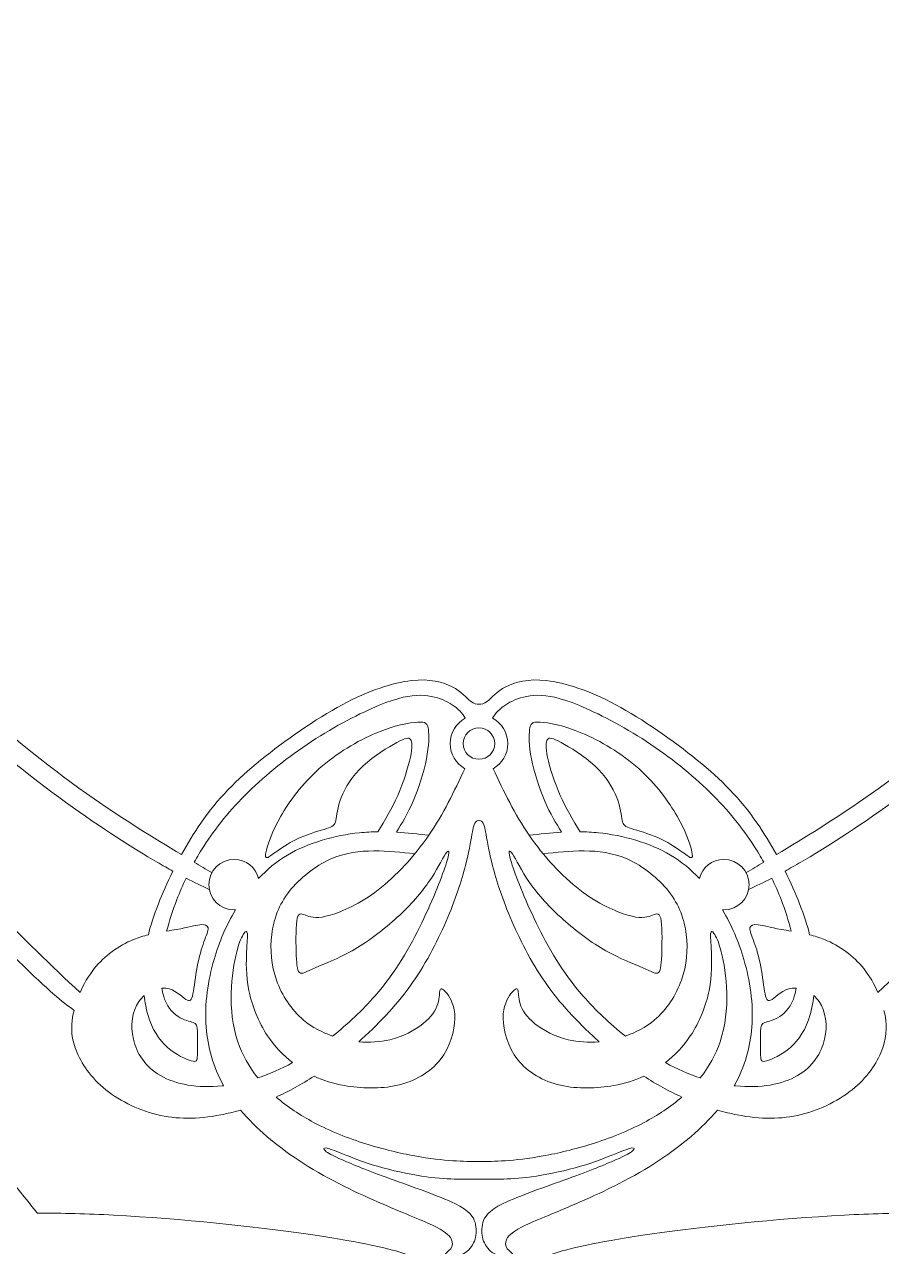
# Model space of a CAD drawing. Header units: millimetres. Extents: x -98 to 98, y -16 to 270.
# Drawn here: x -30.8 to 26.8, y 34.8 to 116.9 of the extents above; entities that cross this region are included whole.
import ezdxf

# ---------------------------------------------------------------- set-up
doc = ezdxf.new("R2010")
doc.units = ezdxf.units.MM
doc.header["$MEASUREMENT"] = 0
doc.layers.add('Layer 1', color=7, linetype='Continuous')

msp = doc.modelspace()

# ---------------------------------------------------------------- linework, layer by layer
at = {"layer": 'Layer 1', "lineweight": 9}
for points in [[(97.832, 270.465), (97.832, 270.465), (-98.273, 270.465), (-98.273, 270.465), (-98.273, 270.465), (-98.273, 270.465), (-98.273, -0.079), (-98.273, -0.079), (-98.273, -0.079), (-98.273, -0.079), (97.832, -0.079), (97.832, -0.079), (97.832, -0.079), (97.832, -0.079), (97.832, 270.465), (97.832, 270.465)], [(-95.191, 3.004), (-95.191, 3.004), (-95.191, 267.383), (-95.191, 267.383), (-95.191, 267.383), (-95.191, 267.383), (94.749, 267.383), (94.749, 267.383), (94.749, 267.383), (94.749, 267.383), (94.749, 3.004), (94.749, 3.004), (94.749, 3.004), (94.749, 3.004), (-95.191, 3.004), (-95.191, 3.004)]]:
    msp.add_open_spline(points, degree=3, knots=[0, 0, 0, 0, 0.2, 0.2, 0.2, 0.2, 0.4, 0.4, 0.4, 0.4, 0.6, 0.6, 0.6, 0.6, 1, 1, 1, 1], dxfattribs=at)
at = {"layer": 'Layer 1', "lineweight": 20}
for points, knots in [([(-60.682, 105.621), (-58.359, 101.732), (-56.037, 97.842), (-53.31, 93.82), (-53.31, 93.82), (-50.583, 89.799), (-47.451, 85.644), (-44.232, 81.849), (-44.232, 81.849), (-41.013, 78.054), (-37.708, 74.618), (-34.652, 71.79), (-34.652, 71.79), (-31.596, 68.963), (-28.791, 66.745), (-26.085, 64.864), (-26.085, 64.864), (-24.083, 63.473), (-22.136, 62.267), (-20.203, 61.11)], [0, 0, 0, 0, 0.166667, 0.166667, 0.166667, 0.166667, 0.333333, 0.333333, 0.333333, 0.333333, 0.5, 0.5, 0.5, 0.5, 0.666667, 0.666667, 0.666667, 0.666667, 1, 1, 1, 1]), ([(60.24, 105.621), (57.918, 101.732), (55.595, 97.842), (52.868, 93.82), (52.868, 93.82), (50.141, 89.799), (47.009, 85.644), (43.791, 81.849), (43.791, 81.849), (40.572, 78.054), (37.266, 74.618), (34.21, 71.79), (34.21, 71.79), (31.155, 68.963), (28.349, 66.745), (25.643, 64.864), (25.643, 64.864), (23.641, 63.473), (21.694, 62.267), (19.761, 61.11)], [0, 0, 0, 0, 0.166667, 0.166667, 0.166667, 0.166667, 0.333333, 0.333333, 0.333333, 0.333333, 0.5, 0.5, 0.5, 0.5, 0.666667, 0.666667, 0.666667, 0.666667, 1, 1, 1, 1]), ([(-62.429, 104.913), (-61.243, 101.738), (-60.056, 98.563), (-57.831, 93.822), (-57.831, 93.822), (-55.607, 89.081), (-52.345, 82.774), (-49.202, 77.402), (-49.202, 77.402), (-46.059, 72.03), (-43.036, 67.593), (-39.839, 63.602), (-39.839, 63.602), (-36.642, 59.611), (-33.271, 56.066), (-31.173, 53.981), (-31.173, 53.981), (-29.076, 51.896), (-28.252, 51.27), (-27.429, 50.645)], [0, 0, 0, 0, 0.166667, 0.166667, 0.166667, 0.166667, 0.333333, 0.333333, 0.333333, 0.333333, 0.5, 0.5, 0.5, 0.5, 0.666667, 0.666667, 0.666667, 0.666667, 1, 1, 1, 1]), ([(-29.889, 37.032), (-29.922, 37.072), (-29.955, 37.112), (-29.987, 37.152), (-29.987, 37.152), (-32.831, 40.637), (-35.136, 43.769), (-37.485, 47.085), (-37.485, 47.085), (-39.834, 50.402), (-42.227, 53.904), (-44.787, 57.927), (-44.787, 57.927), (-47.348, 61.951), (-50.078, 66.497), (-52.737, 71.297), (-52.737, 71.297), (-55.395, 76.099), (-57.984, 81.155), (-60.468, 86.495), (-60.468, 86.495), (-62.89, 91.698), (-65.213, 97.169), (-67.358, 103.145)], [0, 0, 0, 0, 0.142857, 0.142857, 0.142857, 0.142857, 0.285714, 0.285714, 0.285714, 0.285714, 0.428571, 0.428571, 0.428571, 0.428571, 0.571429, 0.571429, 0.571429, 0.571429, 0.714286, 0.714286, 0.714286, 0.714286, 1, 1, 1, 1]), ([(-27.024, 51.839), (-28.945, 53.648), (-30.866, 55.458), (-33.033, 57.82), (-33.033, 57.82), (-35.201, 60.182), (-37.615, 63.096), (-39.834, 66.043), (-39.834, 66.043), (-42.052, 68.99), (-44.075, 71.97), (-45.88, 74.824), (-45.88, 74.824), (-47.685, 77.679), (-49.273, 80.409), (-50.969, 83.524), (-50.969, 83.524), (-52.666, 86.639), (-54.471, 90.141), (-55.939, 93.142), (-55.939, 93.142), (-57.407, 96.144), (-58.538, 98.645), (-58.967, 99.787), (-58.967, 99.787), (-59.397, 100.929), (-59.125, 100.711), (-58.456, 99.678), (-58.456, 99.678), (-57.787, 98.645), (-56.722, 96.796), (-55.216, 94.464), (-55.216, 94.464), (-53.709, 92.131), (-51.763, 89.315), (-49.604, 86.444), (-49.604, 86.444), (-47.446, 83.573), (-45.075, 80.648), (-42.753, 78.027), (-42.753, 78.027), (-40.432, 75.406), (-38.159, 73.09), (-35.658, 70.839), (-35.658, 70.839), (-33.157, 68.588), (-30.427, 66.402), (-27.991, 64.635), (-27.991, 64.635), (-25.556, 62.868), (-23.413, 61.52), (-21.853, 60.611), (-21.853, 60.611), (-21.462, 60.384), (-21.107, 60.183), (-20.781, 60.004)], [0, 0, 0, 0, 0.066667, 0.066667, 0.066667, 0.066667, 0.133333, 0.133333, 0.133333, 0.133333, 0.2, 0.2, 0.2, 0.2, 0.266667, 0.266667, 0.266667, 0.266667, 0.333333, 0.333333, 0.333333, 0.333333, 0.4, 0.4, 0.4, 0.4, 0.466667, 0.466667, 0.466667, 0.466667, 0.533333, 0.533333, 0.533333, 0.533333, 0.6, 0.6, 0.6, 0.6, 0.666667, 0.666667, 0.666667, 0.666667, 0.733333, 0.733333, 0.733333, 0.733333, 0.8, 0.8, 0.8, 0.8, 0.866667, 0.866667, 0.866667, 0.866667, 1, 1, 1, 1]), ([(26.582, 51.839), (28.503, 53.648), (30.424, 55.458), (32.592, 57.82), (32.592, 57.82), (34.759, 60.182), (37.174, 63.096), (39.392, 66.043), (39.392, 66.043), (41.61, 68.99), (43.633, 71.97), (45.438, 74.824), (45.438, 74.824), (47.243, 77.679), (48.831, 80.409), (50.527, 83.524), (50.527, 83.524), (52.224, 86.639), (54.029, 90.141), (55.497, 93.142), (55.497, 93.142), (56.965, 96.144), (58.096, 98.645), (58.526, 99.787), (58.526, 99.787), (58.955, 100.929), (58.683, 100.711), (58.015, 99.678), (58.015, 99.678), (57.346, 98.645), (56.28, 96.796), (54.774, 94.464), (54.774, 94.464), (53.268, 92.131), (51.321, 89.315), (49.163, 86.444), (49.163, 86.444), (47.004, 83.573), (44.633, 80.648), (42.312, 78.027), (42.312, 78.027), (39.99, 75.406), (37.717, 73.09), (35.216, 70.839), (35.216, 70.839), (32.715, 68.588), (29.986, 66.402), (27.55, 64.635), (27.55, 64.635), (25.114, 62.868), (22.972, 61.52), (21.412, 60.611), (21.412, 60.611), (21.021, 60.384), (20.666, 60.183), (20.339, 60.004)], [0, 0, 0, 0, 0.066667, 0.066667, 0.066667, 0.066667, 0.133333, 0.133333, 0.133333, 0.133333, 0.2, 0.2, 0.2, 0.2, 0.266667, 0.266667, 0.266667, 0.266667, 0.333333, 0.333333, 0.333333, 0.333333, 0.4, 0.4, 0.4, 0.4, 0.466667, 0.466667, 0.466667, 0.466667, 0.533333, 0.533333, 0.533333, 0.533333, 0.6, 0.6, 0.6, 0.6, 0.666667, 0.666667, 0.666667, 0.666667, 0.733333, 0.733333, 0.733333, 0.733333, 0.8, 0.8, 0.8, 0.8, 0.866667, 0.866667, 0.866667, 0.866667, 1, 1, 1, 1]), ([(-0.221, 71.214), (-0.381, 71.214), (-0.542, 71.214), (-0.799, 71.426), (-0.799, 71.426), (-1.056, 71.638), (-1.41, 72.062), (-2.027, 72.388), (-2.027, 72.388), (-2.644, 72.715), (-3.525, 72.943), (-4.762, 72.802), (-4.762, 72.802), (-5.999, 72.66), (-7.592, 72.149), (-9.405, 71.181), (-9.405, 71.181), (-11.219, 70.214), (-13.252, 68.789), (-14.889, 67.457), (-14.889, 67.457), (-16.525, 66.125), (-17.765, 64.885), (-18.912, 63.219), (-18.912, 63.219), (-19.363, 62.564), (-19.8, 61.843), (-20.203, 61.11)], [0, 0, 0, 0, 0.125, 0.125, 0.125, 0.125, 0.25, 0.25, 0.25, 0.25, 0.375, 0.375, 0.375, 0.375, 0.5, 0.5, 0.5, 0.5, 0.625, 0.625, 0.625, 0.625, 0.75, 0.75, 0.75, 0.75, 1, 1, 1, 1]), ([(-0.221, 71.214), (-0.06, 71.214), (0.101, 71.214), (0.358, 71.426), (0.358, 71.426), (0.615, 71.638), (0.968, 72.062), (1.585, 72.388), (1.585, 72.388), (2.202, 72.715), (3.083, 72.943), (4.32, 72.802), (4.32, 72.802), (5.557, 72.66), (7.15, 72.149), (8.964, 71.181), (8.964, 71.181), (10.777, 70.214), (12.811, 68.789), (14.447, 67.457), (14.447, 67.457), (16.084, 66.125), (17.323, 64.885), (18.471, 63.219), (18.471, 63.219), (18.921, 62.564), (19.358, 61.843), (19.761, 61.11)], [0, 0, 0, 0, 0.125, 0.125, 0.125, 0.125, 0.25, 0.25, 0.25, 0.25, 0.375, 0.375, 0.375, 0.375, 0.5, 0.5, 0.5, 0.5, 0.625, 0.625, 0.625, 0.625, 0.75, 0.75, 0.75, 0.75, 1, 1, 1, 1]), ([(-19.35, 60.601), (-19.148, 60.967), (-18.93, 61.333), (-18.695, 61.699), (-18.695, 61.699), (-17.918, 62.906), (-16.944, 64.108), (-15.729, 65.301), (-15.729, 65.301), (-14.514, 66.494), (-13.056, 67.68), (-11.474, 68.713), (-11.474, 68.713), (-9.892, 69.746), (-8.185, 70.627), (-6.923, 71.146), (-6.923, 71.146), (-5.662, 71.665), (-4.846, 71.823), (-4.156, 71.815), (-4.156, 71.815), (-3.465, 71.807), (-2.9, 71.633), (-2.462, 71.424), (-2.462, 71.424), (-2.024, 71.214), (-1.714, 70.969), (-1.515, 70.772), (-1.515, 70.772), (-1.316, 70.574), (-1.227, 70.423), (-1.138, 70.272)], [0, 0, 0, 0, 0.111111, 0.111111, 0.111111, 0.111111, 0.222222, 0.222222, 0.222222, 0.222222, 0.333333, 0.333333, 0.333333, 0.333333, 0.444444, 0.444444, 0.444444, 0.444444, 0.555556, 0.555556, 0.555556, 0.555556, 0.666667, 0.666667, 0.666667, 0.666667, 0.777778, 0.777778, 0.777778, 0.777778, 1, 1, 1, 1]), ([(18.908, 60.601), (18.706, 60.967), (18.489, 61.333), (18.253, 61.699), (18.253, 61.699), (17.476, 62.906), (16.502, 64.108), (15.287, 65.301), (15.287, 65.301), (14.072, 66.494), (12.615, 67.68), (11.033, 68.713), (11.033, 68.713), (9.45, 69.746), (7.743, 70.627), (6.482, 71.146), (6.482, 71.146), (5.22, 71.665), (4.404, 71.823), (3.714, 71.815), (3.714, 71.815), (3.023, 71.807), (2.458, 71.633), (2.02, 71.424), (2.02, 71.424), (1.583, 71.214), (1.273, 70.969), (1.073, 70.772), (1.073, 70.772), (0.874, 70.574), (0.785, 70.423), (0.697, 70.272)], [0, 0, 0, 0, 0.111111, 0.111111, 0.111111, 0.111111, 0.222222, 0.222222, 0.222222, 0.222222, 0.333333, 0.333333, 0.333333, 0.333333, 0.444444, 0.444444, 0.444444, 0.444444, 0.555556, 0.555556, 0.555556, 0.555556, 0.666667, 0.666667, 0.666667, 0.666667, 0.777778, 0.777778, 0.777778, 0.777778, 1, 1, 1, 1]), ([(-7.015, 62.646), (-6.542, 63.425), (-6.069, 64.204), (-5.677, 65.091), (-5.677, 65.091), (-5.286, 65.978), (-4.976, 66.973), (-4.829, 67.653), (-4.829, 67.653), (-4.682, 68.332), (-4.699, 68.697), (-4.816, 68.852), (-4.816, 68.852), (-4.932, 69.007), (-5.15, 68.952), (-5.734, 68.64), (-5.734, 68.64), (-6.319, 68.327), (-7.27, 67.756), (-7.996, 67.079), (-7.996, 67.079), (-8.722, 66.402), (-9.222, 65.619), (-9.483, 64.95), (-9.483, 64.95), (-9.744, 64.282), (-9.766, 63.727), (-9.84, 63.406), (-9.84, 63.406), (-9.913, 63.086), (-10.038, 62.998), (-10.459, 62.86), (-10.459, 62.86), (-10.881, 62.721), (-11.599, 62.531), (-12.232, 62.254), (-12.232, 62.254), (-12.865, 61.976), (-13.415, 61.612), (-13.779, 61.354), (-13.779, 61.354), (-14.143, 61.095), (-14.323, 60.943), (-14.439, 60.911), (-14.439, 60.911), (-14.556, 60.878), (-14.611, 60.965), (-14.499, 61.416), (-14.499, 61.416), (-14.388, 61.867), (-14.111, 62.683), (-13.54, 63.684), (-13.54, 63.684), (-12.969, 64.684), (-12.104, 65.869), (-10.954, 66.889), (-10.954, 66.889), (-9.804, 67.908), (-8.369, 68.762), (-7.14, 69.281), (-7.14, 69.281), (-5.911, 69.8), (-4.889, 69.985), (-4.329, 70.015), (-4.329, 70.015), (-3.769, 70.045), (-3.671, 69.92), (-3.622, 69.518), (-3.622, 69.518), (-3.573, 69.115), (-3.573, 68.436), (-3.75, 67.547), (-3.75, 67.547), (-3.927, 66.658), (-4.28, 65.559), (-4.646, 64.703), (-4.646, 64.703), (-5.013, 63.846), (-5.392, 63.23), (-5.771, 62.615)], [0, 0, 0, 0, 0.047619, 0.047619, 0.047619, 0.047619, 0.095238, 0.095238, 0.095238, 0.095238, 0.142857, 0.142857, 0.142857, 0.142857, 0.190476, 0.190476, 0.190476, 0.190476, 0.238095, 0.238095, 0.238095, 0.238095, 0.285714, 0.285714, 0.285714, 0.285714, 0.333333, 0.333333, 0.333333, 0.333333, 0.380952, 0.380952, 0.380952, 0.380952, 0.428571, 0.428571, 0.428571, 0.428571, 0.47619, 0.47619, 0.47619, 0.47619, 0.52381, 0.52381, 0.52381, 0.52381, 0.571429, 0.571429, 0.571429, 0.571429, 0.619048, 0.619048, 0.619048, 0.619048, 0.666667, 0.666667, 0.666667, 0.666667, 0.714286, 0.714286, 0.714286, 0.714286, 0.761905, 0.761905, 0.761905, 0.761905, 0.809524, 0.809524, 0.809524, 0.809524, 0.857143, 0.857143, 0.857143, 0.857143, 0.904762, 0.904762, 0.904762, 0.904762, 1, 1, 1, 1]), ([(-1.166, 66.885), (-1.755, 67.216), (-2.153, 67.847), (-2.153, 68.571), (-2.153, 68.571), (-2.153, 69.306), (-1.742, 69.946), (-1.138, 70.272)], [0, 0, 0, 0, 0.333333, 0.333333, 0.333333, 0.333333, 1, 1, 1, 1]), ([(0.724, 66.885), (1.313, 67.216), (1.712, 67.847), (1.712, 68.571), (1.712, 68.571), (1.712, 69.306), (1.301, 69.946), (0.697, 70.272)], [0, 0, 0, 0, 0.333333, 0.333333, 0.333333, 0.333333, 1, 1, 1, 1]), ([(6.573, 62.646), (6.1, 63.425), (5.627, 64.204), (5.236, 65.091), (5.236, 65.091), (4.844, 65.978), (4.534, 66.973), (4.387, 67.653), (4.387, 67.653), (4.241, 68.332), (4.257, 68.697), (4.374, 68.852), (4.374, 68.852), (4.491, 69.007), (4.708, 68.952), (5.293, 68.64), (5.293, 68.64), (5.877, 68.327), (6.829, 67.756), (7.555, 67.079), (7.555, 67.079), (8.28, 66.402), (8.781, 65.619), (9.042, 64.95), (9.042, 64.95), (9.303, 64.282), (9.324, 63.727), (9.398, 63.406), (9.398, 63.406), (9.471, 63.086), (9.596, 62.998), (10.018, 62.86), (10.018, 62.86), (10.439, 62.721), (11.157, 62.531), (11.79, 62.254), (11.79, 62.254), (12.424, 61.976), (12.973, 61.612), (13.337, 61.354), (13.337, 61.354), (13.702, 61.095), (13.881, 60.943), (13.998, 60.911), (13.998, 60.911), (14.115, 60.878), (14.169, 60.965), (14.058, 61.416), (14.058, 61.416), (13.946, 61.867), (13.669, 62.683), (13.098, 63.684), (13.098, 63.684), (12.527, 64.684), (11.663, 65.869), (10.513, 66.889), (10.513, 66.889), (9.363, 67.908), (7.927, 68.762), (6.698, 69.281), (6.698, 69.281), (5.469, 69.8), (4.447, 69.985), (3.887, 70.015), (3.887, 70.015), (3.327, 70.045), (3.229, 69.92), (3.18, 69.518), (3.18, 69.518), (3.131, 69.115), (3.131, 68.436), (3.308, 67.547), (3.308, 67.547), (3.485, 66.658), (3.838, 65.559), (4.205, 64.703), (4.205, 64.703), (4.571, 63.846), (4.951, 63.23), (5.33, 62.615)], [0, 0, 0, 0, 0.047619, 0.047619, 0.047619, 0.047619, 0.095238, 0.095238, 0.095238, 0.095238, 0.142857, 0.142857, 0.142857, 0.142857, 0.190476, 0.190476, 0.190476, 0.190476, 0.238095, 0.238095, 0.238095, 0.238095, 0.285714, 0.285714, 0.285714, 0.285714, 0.333333, 0.333333, 0.333333, 0.333333, 0.380952, 0.380952, 0.380952, 0.380952, 0.428571, 0.428571, 0.428571, 0.428571, 0.47619, 0.47619, 0.47619, 0.47619, 0.52381, 0.52381, 0.52381, 0.52381, 0.571429, 0.571429, 0.571429, 0.571429, 0.619048, 0.619048, 0.619048, 0.619048, 0.666667, 0.666667, 0.666667, 0.666667, 0.714286, 0.714286, 0.714286, 0.714286, 0.761905, 0.761905, 0.761905, 0.761905, 0.809524, 0.809524, 0.809524, 0.809524, 0.857143, 0.857143, 0.857143, 0.857143, 0.904762, 0.904762, 0.904762, 0.904762, 1, 1, 1, 1]), ([(-0.221, 67.517), (-0.803, 67.517), (-1.275, 67.989), (-1.275, 68.571), (-1.275, 68.571), (-1.275, 69.153), (-0.803, 69.625), (-0.221, 69.625)], [0, 0, 0, 0, 0.333333, 0.333333, 0.333333, 0.333333, 1, 1, 1, 1]), ([(-0.221, 67.517), (0.361, 67.517), (0.833, 67.989), (0.833, 68.571), (0.833, 68.571), (0.833, 69.153), (0.361, 69.625), (-0.221, 69.625)], [0, 0, 0, 0, 0.333333, 0.333333, 0.333333, 0.333333, 1, 1, 1, 1]), ([(-1.166, 66.885), (-1.893, 65.359), (-2.62, 63.833), (-3.593, 62.412), (-3.593, 62.412), (-4.565, 60.992), (-5.783, 59.676), (-6.996, 58.746), (-6.996, 58.746), (-8.208, 57.816), (-9.415, 57.272), (-10.225, 57.039), (-10.225, 57.039), (-11.036, 56.805), (-11.449, 56.881), (-11.77, 57.001), (-11.77, 57.001), (-12.09, 57.12), (-12.319, 57.283), (-12.427, 56.848), (-12.427, 56.848), (-12.536, 56.413), (-12.525, 55.38), (-12.504, 54.614), (-12.504, 54.614), (-12.482, 53.847), (-12.449, 53.347), (-12.286, 53.194), (-12.286, 53.194), (-12.123, 53.042), (-11.829, 53.238), (-11.226, 53.504), (-11.226, 53.504), (-10.622, 53.771), (-9.709, 54.108), (-8.746, 54.652), (-8.746, 54.652), (-7.784, 55.195), (-6.773, 55.946), (-5.876, 56.75), (-5.876, 56.75), (-4.979, 57.555), (-4.196, 58.414), (-3.625, 59.23), (-3.625, 59.23), (-3.054, 60.045), (-2.695, 60.818), (-2.467, 61.16), (-2.467, 61.16), (-2.238, 61.503), (-2.14, 61.416), (-2.401, 60.578), (-2.401, 60.578), (-2.662, 59.741), (-3.282, 58.153), (-4.07, 56.522), (-4.07, 56.522), (-4.859, 54.891), (-5.816, 53.216), (-7.213, 51.612), (-7.213, 51.612), (-8.039, 50.664), (-9.019, 49.741), (-10.056, 48.924)], [0, 0, 0, 0, 0.058824, 0.058824, 0.058824, 0.058824, 0.117647, 0.117647, 0.117647, 0.117647, 0.176471, 0.176471, 0.176471, 0.176471, 0.235294, 0.235294, 0.235294, 0.235294, 0.294118, 0.294118, 0.294118, 0.294118, 0.352941, 0.352941, 0.352941, 0.352941, 0.411765, 0.411765, 0.411765, 0.411765, 0.470588, 0.470588, 0.470588, 0.470588, 0.529412, 0.529412, 0.529412, 0.529412, 0.588235, 0.588235, 0.588235, 0.588235, 0.647059, 0.647059, 0.647059, 0.647059, 0.705882, 0.705882, 0.705882, 0.705882, 0.764706, 0.764706, 0.764706, 0.764706, 0.823529, 0.823529, 0.823529, 0.823529, 0.882353, 0.882353, 0.882353, 0.882353, 1, 1, 1, 1]), ([(0.724, 66.885), (1.451, 65.359), (2.178, 63.833), (3.151, 62.412), (3.151, 62.412), (4.124, 60.992), (5.342, 59.676), (6.554, 58.746), (6.554, 58.746), (7.766, 57.816), (8.974, 57.272), (9.784, 57.039), (9.784, 57.039), (10.594, 56.805), (11.007, 56.881), (11.328, 57.001), (11.328, 57.001), (11.649, 57.12), (11.877, 57.283), (11.986, 56.848), (11.986, 56.848), (12.095, 56.413), (12.084, 55.38), (12.062, 54.614), (12.062, 54.614), (12.04, 53.847), (12.008, 53.347), (11.845, 53.194), (11.845, 53.194), (11.681, 53.042), (11.388, 53.238), (10.784, 53.504), (10.784, 53.504), (10.181, 53.771), (9.267, 54.108), (8.305, 54.652), (8.305, 54.652), (7.342, 55.195), (6.331, 55.946), (5.434, 56.75), (5.434, 56.75), (4.537, 57.555), (3.754, 58.414), (3.183, 59.23), (3.183, 59.23), (2.612, 60.045), (2.253, 60.818), (2.025, 61.16), (2.025, 61.16), (1.796, 61.503), (1.698, 61.416), (1.959, 60.578), (1.959, 60.578), (2.221, 59.741), (2.84, 58.153), (3.629, 56.522), (3.629, 56.522), (4.417, 54.891), (5.374, 53.216), (6.771, 51.612), (6.771, 51.612), (7.597, 50.664), (8.577, 49.741), (9.614, 48.924)], [0, 0, 0, 0, 0.058824, 0.058824, 0.058824, 0.058824, 0.117647, 0.117647, 0.117647, 0.117647, 0.176471, 0.176471, 0.176471, 0.176471, 0.235294, 0.235294, 0.235294, 0.235294, 0.294118, 0.294118, 0.294118, 0.294118, 0.352941, 0.352941, 0.352941, 0.352941, 0.411765, 0.411765, 0.411765, 0.411765, 0.470588, 0.470588, 0.470588, 0.470588, 0.529412, 0.529412, 0.529412, 0.529412, 0.588235, 0.588235, 0.588235, 0.588235, 0.647059, 0.647059, 0.647059, 0.647059, 0.705882, 0.705882, 0.705882, 0.705882, 0.764706, 0.764706, 0.764706, 0.764706, 0.823529, 0.823529, 0.823529, 0.823529, 0.882353, 0.882353, 0.882353, 0.882353, 1, 1, 1, 1]), ([(-8.303, 48.543), (-8.236, 48.602), (-8.17, 48.661), (-8.105, 48.72), (-8.105, 48.72), (-6.784, 49.91), (-5.653, 51.118), (-4.685, 52.509), (-4.685, 52.509), (-3.717, 53.901), (-2.912, 55.478), (-2.314, 56.903), (-2.314, 56.903), (-1.716, 58.327), (-1.325, 59.6), (-1.081, 60.571), (-1.081, 60.571), (-0.838, 61.543), (-0.743, 62.215), (-0.662, 62.636), (-0.662, 62.636), (-0.581, 63.058), (-0.514, 63.229), (-0.443, 63.313), (-0.443, 63.313), (-0.372, 63.397), (-0.296, 63.395), (-0.221, 63.392)], [0, 0, 0, 0, 0.125, 0.125, 0.125, 0.125, 0.25, 0.25, 0.25, 0.25, 0.375, 0.375, 0.375, 0.375, 0.5, 0.5, 0.5, 0.5, 0.625, 0.625, 0.625, 0.625, 0.75, 0.75, 0.75, 0.75, 1, 1, 1, 1]), ([(7.861, 48.543), (7.795, 48.602), (7.729, 48.661), (7.663, 48.72), (7.663, 48.72), (6.342, 49.91), (5.211, 51.118), (4.243, 52.509), (4.243, 52.509), (3.275, 53.901), (2.471, 55.478), (1.873, 56.903), (1.873, 56.903), (1.274, 58.327), (0.883, 59.6), (0.64, 60.571), (0.64, 60.571), (0.396, 61.543), (0.301, 62.215), (0.22, 62.636), (0.22, 62.636), (0.139, 63.058), (0.073, 63.229), (0.002, 63.313), (0.002, 63.313), (-0.069, 63.397), (-0.145, 63.395), (-0.221, 63.392)], [0, 0, 0, 0, 0.125, 0.125, 0.125, 0.125, 0.25, 0.25, 0.25, 0.25, 0.375, 0.375, 0.375, 0.375, 0.5, 0.5, 0.5, 0.5, 0.625, 0.625, 0.625, 0.625, 0.75, 0.75, 0.75, 0.75, 1, 1, 1, 1]), ([(-7.015, 62.646), (-7.416, 62.641), (-7.823, 62.62), (-8.241, 62.578), (-8.241, 62.578), (-9.888, 62.411), (-11.682, 61.911), (-13.079, 61.085), (-13.079, 61.085), (-13.835, 60.638), (-14.475, 60.095), (-15.027, 59.502)], [0, 0, 0, 0, 0.25, 0.25, 0.25, 0.25, 0.5, 0.5, 0.5, 0.5, 1, 1, 1, 1]), ([(6.573, 62.646), (6.974, 62.641), (7.382, 62.62), (7.799, 62.578), (7.799, 62.578), (9.446, 62.411), (11.241, 61.911), (12.638, 61.085), (12.638, 61.085), (13.393, 60.638), (14.033, 60.095), (14.585, 59.502)], [0, 0, 0, 0, 0.25, 0.25, 0.25, 0.25, 0.5, 0.5, 0.5, 0.5, 1, 1, 1, 1]), ([(-15.027, 59.502), (-15.209, 60.242), (-15.877, 60.791), (-16.674, 60.791), (-16.674, 60.791), (-17.61, 60.791), (-18.37, 60.031), (-18.37, 59.094), (-18.37, 59.094), (-18.37, 58.158), (-17.61, 57.398), (-16.674, 57.398), (-16.674, 57.398), (-16.642, 57.398), (-16.61, 57.399), (-16.578, 57.401)], [0, 0, 0, 0, 0.2, 0.2, 0.2, 0.2, 0.4, 0.4, 0.4, 0.4, 0.6, 0.6, 0.6, 0.6, 1, 1, 1, 1]), ([(-4.526, 61.171), (-5.433, 61.267), (-6.339, 61.364), (-7.281, 61.36), (-7.281, 61.36), (-8.224, 61.357), (-9.202, 61.253), (-10.214, 60.797), (-10.214, 60.797), (-11.225, 60.34), (-12.269, 59.53), (-12.968, 58.635), (-12.968, 58.635), (-13.666, 57.741), (-14.02, 56.762), (-14.148, 55.748), (-14.148, 55.748), (-14.275, 54.734), (-14.177, 53.684), (-13.819, 52.673), (-13.819, 52.673), (-13.46, 51.662), (-12.84, 50.689), (-12, 49.99), (-12, 49.99), (-11.426, 49.513), (-10.75, 49.164), (-10.056, 48.924)], [0, 0, 0, 0, 0.125, 0.125, 0.125, 0.125, 0.25, 0.25, 0.25, 0.25, 0.375, 0.375, 0.375, 0.375, 0.5, 0.5, 0.5, 0.5, 0.625, 0.625, 0.625, 0.625, 0.75, 0.75, 0.75, 0.75, 1, 1, 1, 1]), ([(4.085, 61.171), (4.991, 61.267), (5.897, 61.364), (6.839, 61.36), (6.839, 61.36), (7.782, 61.357), (8.761, 61.253), (9.772, 60.797), (9.772, 60.797), (10.783, 60.34), (11.827, 59.53), (12.526, 58.635), (12.526, 58.635), (13.225, 57.741), (13.578, 56.762), (13.706, 55.748), (13.706, 55.748), (13.834, 54.734), (13.736, 53.684), (13.377, 52.673), (13.377, 52.673), (13.018, 51.662), (12.398, 50.689), (11.558, 49.99), (11.558, 49.99), (10.984, 49.513), (10.308, 49.164), (9.614, 48.924)], [0, 0, 0, 0, 0.125, 0.125, 0.125, 0.125, 0.25, 0.25, 0.25, 0.25, 0.375, 0.375, 0.375, 0.375, 0.5, 0.5, 0.5, 0.5, 0.625, 0.625, 0.625, 0.625, 0.75, 0.75, 0.75, 0.75, 1, 1, 1, 1]), ([(14.585, 59.502), (14.767, 60.242), (15.436, 60.791), (16.232, 60.791), (16.232, 60.791), (17.169, 60.791), (17.928, 60.031), (17.928, 59.094), (17.928, 59.094), (17.928, 58.158), (17.169, 57.398), (16.232, 57.398), (16.232, 57.398), (16.2, 57.398), (16.168, 57.399), (16.137, 57.401)], [0, 0, 0, 0, 0.2, 0.2, 0.2, 0.2, 0.4, 0.4, 0.4, 0.4, 0.6, 0.6, 0.6, 0.6, 1, 1, 1, 1]), ([(-20.781, 60.004), (-21.162, 59.238), (-21.496, 58.486), (-21.761, 57.809), (-21.761, 57.809), (-22.066, 57.031), (-22.281, 56.352), (-22.431, 55.725)], [0, 0, 0, 0, 0.333333, 0.333333, 0.333333, 0.333333, 1, 1, 1, 1]), ([(20.339, 60.004), (20.72, 59.238), (21.054, 58.486), (21.32, 57.809), (21.32, 57.809), (21.625, 57.031), (21.839, 56.352), (21.989, 55.725)], [0, 0, 0, 0, 0.333333, 0.333333, 0.333333, 0.333333, 1, 1, 1, 1]), ([(-21.205, 55.971), (-21.027, 56.663), (-20.793, 57.371), (-20.516, 58.086), (-20.516, 58.086), (-20.331, 58.566), (-20.125, 59.049), (-19.896, 59.533)], [0, 0, 0, 0, 0.333333, 0.333333, 0.333333, 0.333333, 1, 1, 1, 1]), ([(20.763, 55.971), (20.585, 56.663), (20.351, 57.371), (20.075, 58.086), (20.075, 58.086), (19.889, 58.566), (19.683, 59.049), (19.454, 59.533)], [0, 0, 0, 0, 0.333333, 0.333333, 0.333333, 0.333333, 1, 1, 1, 1]), ([(-16.578, 57.401), (-17.199, 56.36), (-17.666, 55.275), (-18.017, 54.07), (-18.017, 54.07), (-18.424, 52.668), (-18.674, 51.102), (-18.549, 49.509), (-18.549, 49.509), (-18.447, 48.199), (-18.09, 46.871), (-17.375, 45.589)], [0, 0, 0, 0, 0.25, 0.25, 0.25, 0.25, 0.5, 0.5, 0.5, 0.5, 1, 1, 1, 1]), ([(16.137, 57.401), (16.758, 56.36), (17.225, 55.275), (17.575, 54.07), (17.575, 54.07), (17.983, 52.668), (18.233, 51.102), (18.108, 49.509), (18.108, 49.509), (18.005, 48.199), (17.649, 46.871), (16.933, 45.589)], [0, 0, 0, 0, 0.25, 0.25, 0.25, 0.25, 0.5, 0.5, 0.5, 0.5, 1, 1, 1, 1]), ([(-21.525, 52.148), (-21.438, 52.153), (-21.352, 52.15), (-21.268, 52.14), (-21.268, 52.14), (-20.66, 52.064), (-20.192, 51.574), (-19.909, 51.389), (-19.909, 51.389), (-19.626, 51.204), (-19.528, 51.324), (-19.442, 51.754), (-19.442, 51.754), (-19.354, 52.183), (-19.278, 52.923), (-19.153, 53.581), (-19.153, 53.581), (-19.028, 54.238), (-18.854, 54.815), (-18.697, 55.255), (-18.697, 55.255), (-18.539, 55.696), (-18.397, 56), (-18.425, 56.185), (-18.425, 56.185), (-18.452, 56.37), (-18.648, 56.435), (-18.974, 56.397), (-18.974, 56.397), (-19.3, 56.359), (-19.757, 56.218), (-20.534, 56.082), (-20.534, 56.082), (-20.738, 56.046), (-20.964, 56.011), (-21.205, 55.971)], [0, 0, 0, 0, 0.1, 0.1, 0.1, 0.1, 0.2, 0.2, 0.2, 0.2, 0.3, 0.3, 0.3, 0.3, 0.4, 0.4, 0.4, 0.4, 0.5, 0.5, 0.5, 0.5, 0.6, 0.6, 0.6, 0.6, 0.7, 0.7, 0.7, 0.7, 0.8, 0.8, 0.8, 0.8, 1, 1, 1, 1]), ([(-12.744, 47.135), (-13.367, 47.624), (-13.949, 48.227), (-14.419, 48.927), (-14.419, 48.927), (-15.047, 49.862), (-15.477, 50.971), (-15.681, 51.991), (-15.681, 51.991), (-15.885, 53.01), (-15.863, 53.94), (-15.833, 54.587), (-15.833, 54.587), (-15.803, 55.234), (-15.765, 55.599), (-15.784, 55.789), (-15.784, 55.789), (-15.803, 55.979), (-15.879, 55.996), (-16.01, 55.816), (-16.01, 55.816), (-16.14, 55.637), (-16.325, 55.261), (-16.499, 54.574), (-16.499, 54.574), (-16.673, 53.886), (-16.836, 52.885), (-16.866, 51.822), (-16.866, 51.822), (-16.896, 50.759), (-16.793, 49.634), (-16.418, 48.536), (-16.418, 48.536), (-16.13, 47.692), (-15.681, 46.864), (-15.085, 46.107)], [0, 0, 0, 0, 0.1, 0.1, 0.1, 0.1, 0.2, 0.2, 0.2, 0.2, 0.3, 0.3, 0.3, 0.3, 0.4, 0.4, 0.4, 0.4, 0.5, 0.5, 0.5, 0.5, 0.6, 0.6, 0.6, 0.6, 0.7, 0.7, 0.7, 0.7, 0.8, 0.8, 0.8, 0.8, 1, 1, 1, 1]), ([(12.303, 47.135), (12.926, 47.624), (13.508, 48.227), (13.978, 48.927), (13.978, 48.927), (14.606, 49.862), (15.035, 50.971), (15.239, 51.991), (15.239, 51.991), (15.443, 53.01), (15.421, 53.94), (15.391, 54.587), (15.391, 54.587), (15.362, 55.234), (15.323, 55.599), (15.342, 55.789), (15.342, 55.789), (15.362, 55.979), (15.438, 55.996), (15.568, 55.816), (15.568, 55.816), (15.699, 55.637), (15.884, 55.261), (16.058, 54.574), (16.058, 54.574), (16.232, 53.886), (16.395, 52.885), (16.425, 51.822), (16.425, 51.822), (16.454, 50.759), (16.351, 49.634), (15.976, 48.536), (15.976, 48.536), (15.688, 47.692), (15.239, 46.864), (14.644, 46.107)], [0, 0, 0, 0, 0.1, 0.1, 0.1, 0.1, 0.2, 0.2, 0.2, 0.2, 0.3, 0.3, 0.3, 0.3, 0.4, 0.4, 0.4, 0.4, 0.5, 0.5, 0.5, 0.5, 0.6, 0.6, 0.6, 0.6, 0.7, 0.7, 0.7, 0.7, 0.8, 0.8, 0.8, 0.8, 1, 1, 1, 1]), ([(21.084, 52.148), (20.996, 52.153), (20.91, 52.15), (20.827, 52.14), (20.827, 52.14), (20.218, 52.064), (19.75, 51.574), (19.467, 51.389), (19.467, 51.389), (19.185, 51.204), (19.087, 51.324), (19, 51.754), (19, 51.754), (18.913, 52.183), (18.837, 52.923), (18.712, 53.581), (18.712, 53.581), (18.587, 54.238), (18.413, 54.815), (18.255, 55.255), (18.255, 55.255), (18.097, 55.696), (17.956, 56), (17.983, 56.185), (17.983, 56.185), (18.01, 56.37), (18.206, 56.435), (18.532, 56.397), (18.532, 56.397), (18.858, 56.359), (19.315, 56.218), (20.093, 56.082), (20.093, 56.082), (20.297, 56.046), (20.523, 56.011), (20.763, 55.971)], [0, 0, 0, 0, 0.1, 0.1, 0.1, 0.1, 0.2, 0.2, 0.2, 0.2, 0.3, 0.3, 0.3, 0.3, 0.4, 0.4, 0.4, 0.4, 0.5, 0.5, 0.5, 0.5, 0.6, 0.6, 0.6, 0.6, 0.7, 0.7, 0.7, 0.7, 0.8, 0.8, 0.8, 0.8, 1, 1, 1, 1]), ([(-22.431, 55.725), (-22.762, 55.642), (-23.099, 55.539), (-23.427, 55.407), (-23.427, 55.407), (-24.444, 55), (-25.379, 54.315), (-26.069, 53.45), (-26.069, 53.45), (-26.467, 52.952), (-26.784, 52.394), (-27.024, 51.839)], [0, 0, 0, 0, 0.25, 0.25, 0.25, 0.25, 0.5, 0.5, 0.5, 0.5, 1, 1, 1, 1]), ([(21.989, 55.725), (22.321, 55.642), (22.657, 55.539), (22.985, 55.407), (22.985, 55.407), (24.002, 55), (24.937, 54.315), (25.628, 53.45), (25.628, 53.45), (26.026, 52.952), (26.343, 52.394), (26.582, 51.839)], [0, 0, 0, 0, 0.25, 0.25, 0.25, 0.25, 0.5, 0.5, 0.5, 0.5, 1, 1, 1, 1]), ([(-22.708, 51.643), (-22.661, 51.188), (-22.583, 50.755), (-22.471, 50.362), (-22.471, 50.362), (-22.197, 49.394), (-21.718, 48.666), (-21.144, 48.157), (-21.144, 48.157), (-20.571, 47.649), (-19.902, 47.361), (-19.549, 47.257), (-19.549, 47.257), (-19.195, 47.154), (-19.157, 47.236), (-19.138, 47.646), (-19.138, 47.646), (-19.119, 48.057), (-19.119, 48.796), (-19.138, 49.218), (-19.138, 49.218), (-19.157, 49.639), (-19.195, 49.742), (-19.415, 49.829), (-19.415, 49.829), (-19.635, 49.916), (-20.038, 49.987), (-20.435, 50.24), (-20.435, 50.24), (-20.832, 50.493), (-21.223, 50.928), (-21.427, 51.675), (-21.427, 51.675), (-21.467, 51.822), (-21.5, 51.98), (-21.525, 52.148)], [0, 0, 0, 0, 0.1, 0.1, 0.1, 0.1, 0.2, 0.2, 0.2, 0.2, 0.3, 0.3, 0.3, 0.3, 0.4, 0.4, 0.4, 0.4, 0.5, 0.5, 0.5, 0.5, 0.6, 0.6, 0.6, 0.6, 0.7, 0.7, 0.7, 0.7, 0.8, 0.8, 0.8, 0.8, 1, 1, 1, 1]), ([(-8.303, 48.543), (-7.573, 48.473), (-6.873, 48.52), (-6.22, 48.677), (-6.22, 48.677), (-5.336, 48.889), (-4.537, 49.302), (-3.983, 49.745), (-3.983, 49.745), (-3.428, 50.188), (-3.118, 50.662), (-2.985, 51.086), (-2.985, 51.086), (-2.852, 51.51), (-2.895, 51.885), (-2.833, 52.029), (-2.833, 52.029), (-2.77, 52.173), (-2.602, 52.086), (-2.368, 51.776), (-2.368, 51.776), (-2.134, 51.466), (-1.835, 50.933), (-1.84, 50.112), (-1.84, 50.112), (-1.846, 49.291), (-2.156, 48.182), (-2.827, 47.331), (-2.827, 47.331), (-3.499, 46.48), (-4.532, 45.887), (-5.698, 45.618), (-5.698, 45.618), (-6.864, 45.349), (-8.164, 45.404), (-9.259, 45.599), (-9.259, 45.599), (-10.016, 45.734), (-10.675, 45.937), (-11.294, 46.23)], [0, 0, 0, 0, 0.090909, 0.090909, 0.090909, 0.090909, 0.181818, 0.181818, 0.181818, 0.181818, 0.272727, 0.272727, 0.272727, 0.272727, 0.363636, 0.363636, 0.363636, 0.363636, 0.454545, 0.454545, 0.454545, 0.454545, 0.545455, 0.545455, 0.545455, 0.545455, 0.636364, 0.636364, 0.636364, 0.636364, 0.727273, 0.727273, 0.727273, 0.727273, 0.818182, 0.818182, 0.818182, 0.818182, 1, 1, 1, 1]), ([(7.861, 48.543), (7.131, 48.473), (6.431, 48.52), (5.778, 48.677), (5.778, 48.677), (4.895, 48.889), (4.095, 49.302), (3.541, 49.745), (3.541, 49.745), (2.986, 50.188), (2.676, 50.662), (2.543, 51.086), (2.543, 51.086), (2.41, 51.51), (2.454, 51.885), (2.391, 52.029), (2.391, 52.029), (2.328, 52.173), (2.16, 52.086), (1.926, 51.776), (1.926, 51.776), (1.692, 51.466), (1.393, 50.933), (1.399, 50.112), (1.399, 50.112), (1.404, 49.291), (1.714, 48.182), (2.385, 47.331), (2.385, 47.331), (3.057, 46.48), (4.09, 45.887), (5.256, 45.618), (5.256, 45.618), (6.423, 45.349), (7.722, 45.404), (8.818, 45.599), (8.818, 45.599), (9.574, 45.734), (10.233, 45.937), (10.852, 46.23)], [0, 0, 0, 0, 0.090909, 0.090909, 0.090909, 0.090909, 0.181818, 0.181818, 0.181818, 0.181818, 0.272727, 0.272727, 0.272727, 0.272727, 0.363636, 0.363636, 0.363636, 0.363636, 0.454545, 0.454545, 0.454545, 0.454545, 0.545455, 0.545455, 0.545455, 0.545455, 0.636364, 0.636364, 0.636364, 0.636364, 0.727273, 0.727273, 0.727273, 0.727273, 0.818182, 0.818182, 0.818182, 0.818182, 1, 1, 1, 1]), ([(22.266, 51.643), (22.219, 51.188), (22.141, 50.755), (22.03, 50.362), (22.03, 50.362), (21.755, 49.394), (21.276, 48.666), (20.703, 48.157), (20.703, 48.157), (20.129, 47.649), (19.46, 47.361), (19.107, 47.257), (19.107, 47.257), (18.754, 47.154), (18.715, 47.236), (18.696, 47.646), (18.696, 47.646), (18.677, 48.057), (18.677, 48.796), (18.696, 49.218), (18.696, 49.218), (18.715, 49.639), (18.754, 49.742), (18.974, 49.829), (18.974, 49.829), (19.194, 49.916), (19.596, 49.987), (19.993, 50.24), (19.993, 50.24), (20.39, 50.493), (20.782, 50.928), (20.985, 51.675), (20.985, 51.675), (21.025, 51.822), (21.058, 51.98), (21.084, 52.148)], [0, 0, 0, 0, 0.1, 0.1, 0.1, 0.1, 0.2, 0.2, 0.2, 0.2, 0.3, 0.3, 0.3, 0.3, 0.4, 0.4, 0.4, 0.4, 0.5, 0.5, 0.5, 0.5, 0.6, 0.6, 0.6, 0.6, 0.7, 0.7, 0.7, 0.7, 0.8, 0.8, 0.8, 0.8, 1, 1, 1, 1]), ([(-17.375, 45.589), (-17.411, 45.585), (-17.448, 45.581), (-17.484, 45.577), (-17.484, 45.577), (-19.115, 45.408), (-20.594, 45.669), (-21.622, 46.262), (-21.622, 46.262), (-22.649, 46.855), (-23.226, 47.779), (-23.443, 48.714), (-23.443, 48.714), (-23.661, 49.649), (-23.519, 50.596), (-23.074, 51.237), (-23.074, 51.237), (-22.967, 51.39), (-22.843, 51.526), (-22.708, 51.643)], [0, 0, 0, 0, 0.166667, 0.166667, 0.166667, 0.166667, 0.333333, 0.333333, 0.333333, 0.333333, 0.5, 0.5, 0.5, 0.5, 0.666667, 0.666667, 0.666667, 0.666667, 1, 1, 1, 1]), ([(16.933, 45.589), (16.97, 45.585), (17.006, 45.581), (17.042, 45.577), (17.042, 45.577), (18.674, 45.408), (20.153, 45.669), (21.18, 46.262), (21.18, 46.262), (22.208, 46.855), (22.784, 47.779), (23.002, 48.714), (23.002, 48.714), (23.219, 49.649), (23.078, 50.596), (22.632, 51.237), (22.632, 51.237), (22.525, 51.39), (22.401, 51.526), (22.266, 51.643)], [0, 0, 0, 0, 0.166667, 0.166667, 0.166667, 0.166667, 0.333333, 0.333333, 0.333333, 0.333333, 0.5, 0.5, 0.5, 0.5, 0.666667, 0.666667, 0.666667, 0.666667, 1, 1, 1, 1]), ([(-27.429, 50.645), (-27.652, 49.747), (-27.652, 48.997), (-27.347, 48.133), (-27.347, 48.133), (-27.043, 47.268), (-26.434, 46.289), (-25.477, 45.468), (-25.477, 45.468), (-24.52, 44.647), (-23.215, 43.984), (-21.872, 43.652), (-21.872, 43.652), (-20.529, 43.32), (-19.148, 43.32), (-17.571, 43.63), (-17.571, 43.63), (-17.14, 43.715), (-16.693, 43.823), (-16.239, 43.954)], [0, 0, 0, 0, 0.166667, 0.166667, 0.166667, 0.166667, 0.333333, 0.333333, 0.333333, 0.333333, 0.5, 0.5, 0.5, 0.5, 0.666667, 0.666667, 0.666667, 0.666667, 1, 1, 1, 1]), ([(26.987, 50.645), (27.21, 49.747), (27.21, 48.997), (26.906, 48.133), (26.906, 48.133), (26.601, 47.268), (25.992, 46.289), (25.035, 45.468), (25.035, 45.468), (24.078, 44.647), (22.773, 43.984), (21.43, 43.652), (21.43, 43.652), (20.087, 43.32), (18.706, 43.32), (17.129, 43.63), (17.129, 43.63), (16.698, 43.715), (16.252, 43.823), (15.797, 43.954)], [0, 0, 0, 0, 0.166667, 0.166667, 0.166667, 0.166667, 0.333333, 0.333333, 0.333333, 0.333333, 0.5, 0.5, 0.5, 0.5, 0.666667, 0.666667, 0.666667, 0.666667, 1, 1, 1, 1]), ([(-13.856, 44.826), (-13.425, 45.018), (-12.998, 45.229), (-12.58, 45.457), (-12.58, 45.457), (-12.141, 45.697), (-11.712, 45.956), (-11.294, 46.23)], [0, 0, 0, 0, 0.333333, 0.333333, 0.333333, 0.333333, 1, 1, 1, 1]), ([(13.414, 44.826), (12.984, 45.018), (12.557, 45.229), (12.138, 45.457), (12.138, 45.457), (11.7, 45.697), (11.271, 45.956), (10.852, 46.23)], [0, 0, 0, 0, 0.333333, 0.333333, 0.333333, 0.333333, 1, 1, 1, 1]), ([(-13.856, 44.826), (-13.095, 44.167), (-12.219, 43.597), (-11.328, 43.123), (-11.328, 43.123), (-10.17, 42.506), (-8.985, 42.049), (-7.824, 41.685), (-7.824, 41.685), (-6.663, 41.32), (-5.527, 41.048), (-4.529, 40.866), (-4.529, 40.866), (-3.531, 40.684), (-2.672, 40.592), (-1.977, 40.545), (-1.977, 40.545), (-1.282, 40.499), (-0.752, 40.499), (-0.221, 40.499)], [0, 0, 0, 0, 0.166667, 0.166667, 0.166667, 0.166667, 0.333333, 0.333333, 0.333333, 0.333333, 0.5, 0.5, 0.5, 0.5, 0.666667, 0.666667, 0.666667, 0.666667, 1, 1, 1, 1]), ([(13.414, 44.826), (12.653, 44.167), (11.778, 43.597), (10.887, 43.123), (10.887, 43.123), (9.729, 42.506), (8.543, 42.049), (7.382, 41.685), (7.382, 41.685), (6.222, 41.32), (5.085, 41.048), (4.087, 40.866), (4.087, 40.866), (3.09, 40.684), (2.231, 40.592), (1.536, 40.545), (1.536, 40.545), (0.841, 40.499), (0.31, 40.499), (-0.221, 40.499)], [0, 0, 0, 0, 0.166667, 0.166667, 0.166667, 0.166667, 0.333333, 0.333333, 0.333333, 0.333333, 0.5, 0.5, 0.5, 0.5, 0.666667, 0.666667, 0.666667, 0.666667, 1, 1, 1, 1]), ([(-16.239, 43.954), (-15.208, 42.723), (-13.844, 41.572), (-12.373, 40.597), (-12.373, 40.597), (-10.584, 39.412), (-8.637, 38.487), (-7.028, 37.783), (-7.028, 37.783), (-5.418, 37.079), (-4.146, 36.595), (-3.347, 36.214), (-3.347, 36.214), (-2.548, 35.834), (-2.221, 35.556), (-2.085, 35.298), (-2.085, 35.298), (-1.949, 35.04), (-2.004, 34.801), (-2.123, 34.638), (-2.123, 34.638), (-2.243, 34.475), (-2.428, 34.387), (-2.463, 34.292), (-2.463, 34.292), (-2.499, 34.197), (-2.384, 34.094), (-2.118, 34.088), (-2.118, 34.088), (-1.852, 34.083), (-1.433, 34.176), (-1.117, 34.387), (-1.117, 34.387), (-0.802, 34.6), (-0.59, 34.931), (-0.484, 35.285), (-0.484, 35.285), (-0.378, 35.638), (-0.378, 36.013), (-0.487, 36.394), (-0.487, 36.394), (-0.596, 36.774), (-0.813, 37.16), (-1.849, 37.669), (-1.849, 37.669), (-2.885, 38.177), (-4.739, 38.808), (-6.196, 39.338), (-6.196, 39.338), (-7.653, 39.868), (-8.713, 40.298), (-9.398, 40.6), (-9.398, 40.6), (-10.083, 40.901), (-10.394, 41.075), (-10.54, 41.206), (-10.54, 41.206), (-10.687, 41.336), (-10.671, 41.423), (-10.489, 41.402), (-10.489, 41.402), (-10.306, 41.38), (-9.958, 41.249), (-9.382, 41.018), (-9.382, 41.018), (-8.806, 40.787), (-8.001, 40.455), (-7.044, 40.173), (-7.044, 40.173), (-6.087, 39.89), (-4.978, 39.656), (-4.081, 39.518), (-4.081, 39.518), (-3.184, 39.379), (-2.499, 39.335), (-1.891, 39.316), (-1.891, 39.316), (-1.283, 39.297), (-0.752, 39.303), (-0.221, 39.308)], [0, 0, 0, 0, 0.047619, 0.047619, 0.047619, 0.047619, 0.095238, 0.095238, 0.095238, 0.095238, 0.142857, 0.142857, 0.142857, 0.142857, 0.190476, 0.190476, 0.190476, 0.190476, 0.238095, 0.238095, 0.238095, 0.238095, 0.285714, 0.285714, 0.285714, 0.285714, 0.333333, 0.333333, 0.333333, 0.333333, 0.380952, 0.380952, 0.380952, 0.380952, 0.428571, 0.428571, 0.428571, 0.428571, 0.47619, 0.47619, 0.47619, 0.47619, 0.52381, 0.52381, 0.52381, 0.52381, 0.571429, 0.571429, 0.571429, 0.571429, 0.619048, 0.619048, 0.619048, 0.619048, 0.666667, 0.666667, 0.666667, 0.666667, 0.714286, 0.714286, 0.714286, 0.714286, 0.761905, 0.761905, 0.761905, 0.761905, 0.809524, 0.809524, 0.809524, 0.809524, 0.857143, 0.857143, 0.857143, 0.857143, 0.904762, 0.904762, 0.904762, 0.904762, 1, 1, 1, 1]), ([(15.797, 43.954), (14.766, 42.723), (13.402, 41.572), (11.931, 40.597), (11.931, 40.597), (10.142, 39.412), (8.196, 38.487), (6.586, 37.783), (6.586, 37.783), (4.977, 37.079), (3.704, 36.595), (2.905, 36.214), (2.905, 36.214), (2.106, 35.834), (1.78, 35.556), (1.644, 35.298), (1.644, 35.298), (1.508, 35.04), (1.562, 34.801), (1.682, 34.638), (1.682, 34.638), (1.801, 34.475), (1.986, 34.387), (2.022, 34.292), (2.022, 34.292), (2.057, 34.197), (1.943, 34.094), (1.676, 34.088), (1.676, 34.088), (1.41, 34.083), (0.991, 34.176), (0.676, 34.387), (0.676, 34.387), (0.361, 34.6), (0.148, 34.931), (0.042, 35.285), (0.042, 35.285), (-0.064, 35.638), (-0.064, 36.013), (0.045, 36.394), (0.045, 36.394), (0.154, 36.774), (0.371, 37.16), (1.407, 37.669), (1.407, 37.669), (2.443, 38.177), (4.297, 38.808), (5.754, 39.338), (5.754, 39.338), (7.211, 39.868), (8.272, 40.298), (8.957, 40.6), (8.957, 40.6), (9.642, 40.901), (9.952, 41.075), (10.099, 41.206), (10.099, 41.206), (10.245, 41.336), (10.229, 41.423), (10.047, 41.402), (10.047, 41.402), (9.865, 41.38), (9.517, 41.249), (8.94, 41.018), (8.94, 41.018), (8.364, 40.787), (7.559, 40.455), (6.602, 40.173), (6.602, 40.173), (5.645, 39.89), (4.536, 39.656), (3.639, 39.518), (3.639, 39.518), (2.742, 39.379), (2.057, 39.335), (1.449, 39.316), (1.449, 39.316), (0.841, 39.297), (0.31, 39.303), (-0.221, 39.308)], [0, 0, 0, 0, 0.047619, 0.047619, 0.047619, 0.047619, 0.095238, 0.095238, 0.095238, 0.095238, 0.142857, 0.142857, 0.142857, 0.142857, 0.190476, 0.190476, 0.190476, 0.190476, 0.238095, 0.238095, 0.238095, 0.238095, 0.285714, 0.285714, 0.285714, 0.285714, 0.333333, 0.333333, 0.333333, 0.333333, 0.380952, 0.380952, 0.380952, 0.380952, 0.428571, 0.428571, 0.428571, 0.428571, 0.47619, 0.47619, 0.47619, 0.47619, 0.52381, 0.52381, 0.52381, 0.52381, 0.571429, 0.571429, 0.571429, 0.571429, 0.619048, 0.619048, 0.619048, 0.619048, 0.666667, 0.666667, 0.666667, 0.666667, 0.714286, 0.714286, 0.714286, 0.714286, 0.761905, 0.761905, 0.761905, 0.761905, 0.809524, 0.809524, 0.809524, 0.809524, 0.857143, 0.857143, 0.857143, 0.857143, 0.904762, 0.904762, 0.904762, 0.904762, 1, 1, 1, 1]), ([(-29.889, 37.032), (-28.21, 37.029), (-26.514, 36.982), (-24.771, 36.892), (-24.771, 36.892), (-20.166, 36.652), (-15.24, 36.108), (-11.853, 35.625), (-11.853, 35.625), (-8.465, 35.141), (-6.617, 34.717), (-5.609, 34.427), (-5.609, 34.427), (-4.602, 34.138), (-4.436, 33.983), (-3.807, 32.654), (-3.807, 32.654), (-3.178, 31.326), (-2.085, 28.825), (-1.442, 27.519), (-1.442, 27.519), (-0.799, 26.213), (-0.606, 26.101), (-0.477, 26.046), (-0.477, 26.046), (-0.349, 25.99), (-0.285, 25.989), (-0.221, 25.989)], [0, 0, 0, 0, 0.125, 0.125, 0.125, 0.125, 0.25, 0.25, 0.25, 0.25, 0.375, 0.375, 0.375, 0.375, 0.5, 0.5, 0.5, 0.5, 0.625, 0.625, 0.625, 0.625, 0.75, 0.75, 0.75, 0.75, 1, 1, 1, 1]), ([(29.448, 37.032), (27.769, 37.029), (26.072, 36.982), (24.33, 36.892), (24.33, 36.892), (19.725, 36.652), (14.798, 36.108), (11.411, 35.625), (11.411, 35.625), (8.024, 35.141), (6.175, 34.717), (5.168, 34.427), (5.168, 34.427), (4.16, 34.138), (3.995, 33.983), (3.365, 32.654), (3.365, 32.654), (2.736, 31.326), (1.643, 28.825), (1, 27.519), (1, 27.519), (0.357, 26.213), (0.164, 26.101), (0.036, 26.046), (0.036, 26.046), (-0.093, 25.99), (-0.157, 25.989), (-0.221, 25.989)], [0, 0, 0, 0, 0.125, 0.125, 0.125, 0.125, 0.25, 0.25, 0.25, 0.25, 0.375, 0.375, 0.375, 0.375, 0.5, 0.5, 0.5, 0.5, 0.625, 0.625, 0.625, 0.625, 0.75, 0.75, 0.75, 0.75, 1, 1, 1, 1])]:
    msp.add_open_spline(points, degree=3, knots=knots, dxfattribs=at)
for points in [[(-3.593, 62.412), (-4.314, 62.492), (-5.034, 62.572), (-5.771, 62.615)], [(3.151, 62.412), (3.872, 62.492), (4.593, 62.572), (5.33, 62.615)], [(-19.35, 60.601), (-18.955, 60.367), (-18.561, 60.133), (-18.167, 59.9)], [(18.908, 60.601), (18.514, 60.367), (18.119, 60.133), (17.725, 59.9)], [(-19.896, 59.533), (-19.327, 59.24), (-18.832, 59.003), (-18.338, 58.767)], [(19.454, 59.533), (18.885, 59.24), (18.391, 59.003), (17.897, 58.767)], [(-12.744, 47.135), (-13.535, 46.704), (-14.32, 46.362), (-15.085, 46.107)], [(12.303, 47.135), (13.094, 46.704), (13.878, 46.362), (14.644, 46.107)]]:
    msp.add_open_spline(points, degree=3, dxfattribs=at)

doc.saveas('drawing.dxf')
